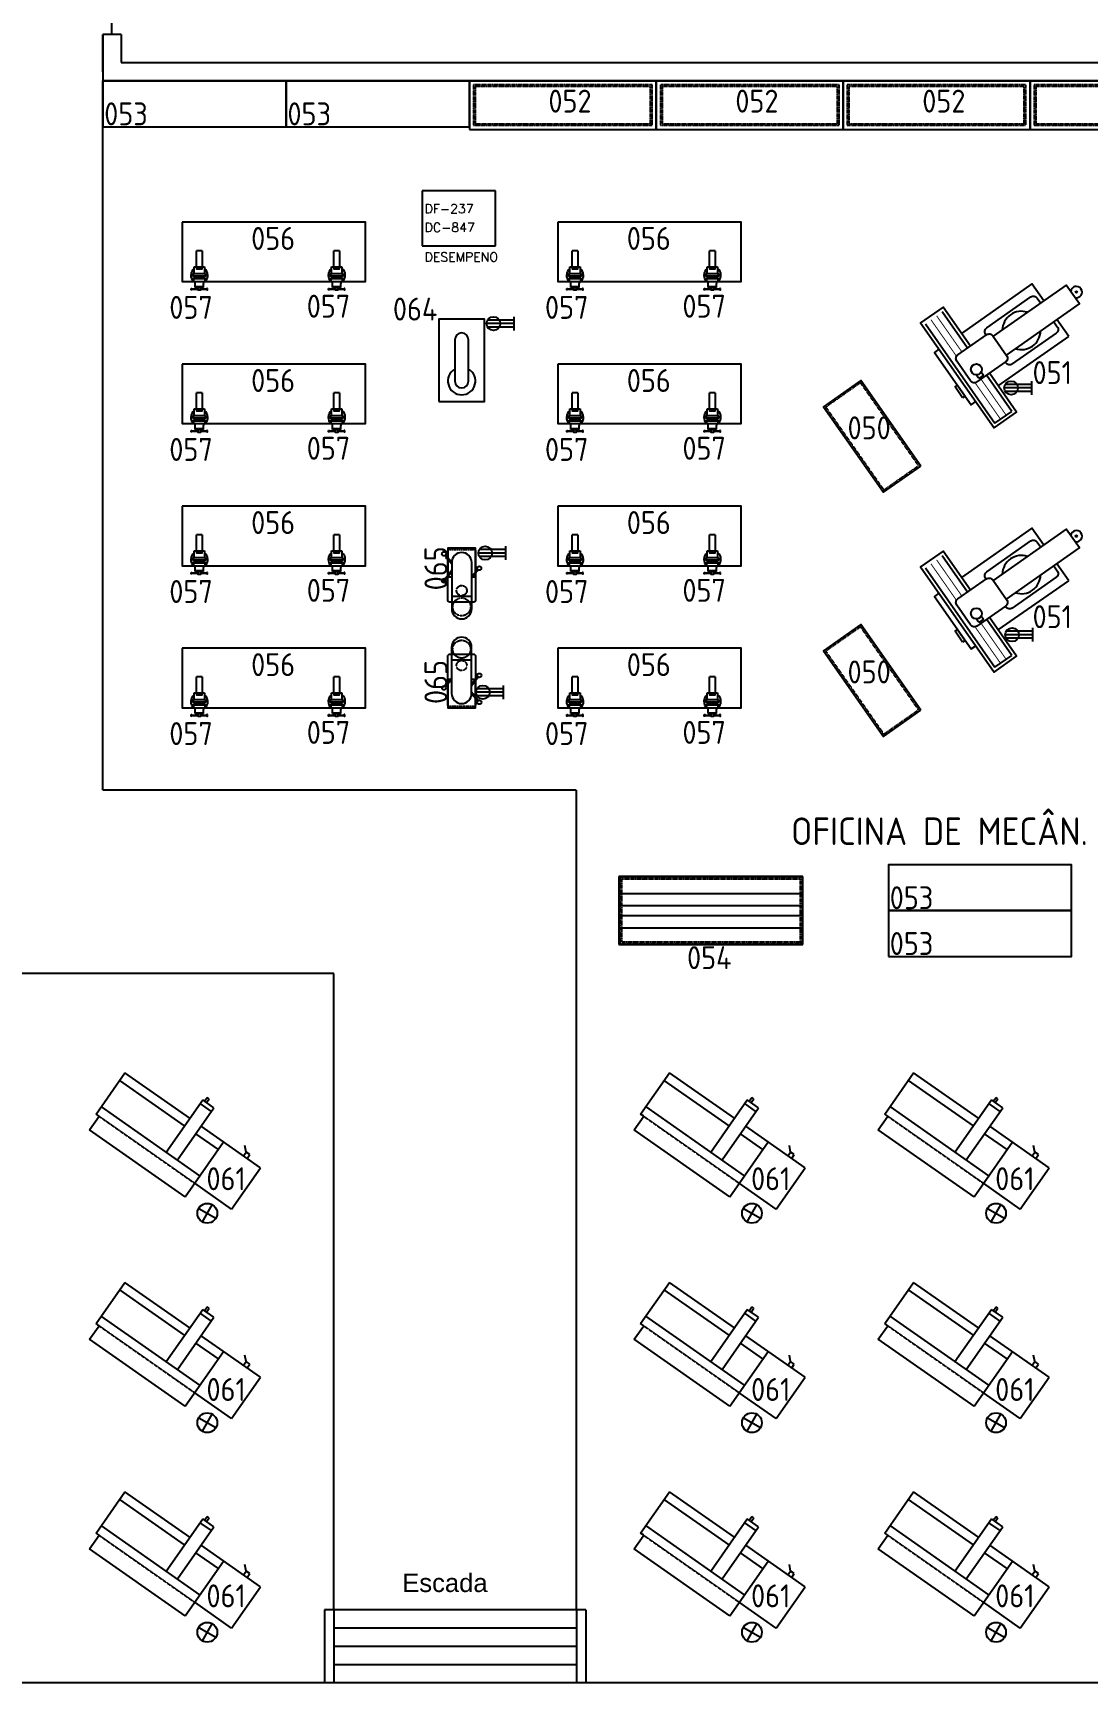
# Model space of a CAD drawing. Header units: millimetres. Extents: x 18768 to 1484868, y -11027 to 520152.
# Drawn here: x 218641 to 230145, y 147048 to 165051 of the extents above; entities that cross this region are included whole.
import ezdxf
from ezdxf.enums import TextEntityAlignment as Align

# ---------------------------------------------------------------- set-up
doc = ezdxf.new("R2010")
doc.units = ezdxf.units.MM
for name, pattern in [('DASHED', [0.75, 0.55, -0.2]), ('DIVIDE', [2.15, 1.5, -0.2, 0.05, -0.15, 0.05, -0.2]), ('HIDDEN2', [4.7625, 3.175, -1.5875])]:
    doc.linetypes.add(name, pattern=pattern)
for name, color, linetype in [('3-MAQUINAS', 5, 'Continuous'), ('8-TEXTO', 4, 'Continuous'), ('8-TEXTO-DETALHES', 6, 'Continuous'), ('L018-SIMBOLO1', 3, 'Continuous'), ('L025-CONTORNO', 7, 'Continuous'), ('L025-IMAGIN', 1, 'DIVIDE'), ('L025-TEXTO', 7, 'Continuous'), ('L025-TRACEJ', 140, 'DASHED'), ('L035-ARRANJO-ADQUIRIR', 102, 'Continuous'), ('L035-ARRANJO-EXISTENTE', 180, 'Continuous'), ('L035-ARRANJO-REMANEJADO', 200, 'Continuous'), ('L035-TEXTO', 40, 'Continuous'), ('PAREDES', 7, 'Continuous')]:
    doc.layers.add(name, color=color, linetype=linetype)
doc.styles.add('ISO-CP--18', font='isocp.shx', dxfattribs={"width": 0.75, "height": 180})
doc.styles.add('ISO-CP--25', font='isocp.shx', dxfattribs={"height": 250})
doc.styles.add('ISO-CP--35', font='isocp.shx', dxfattribs={"height": 350})
doc.styles.add('Itálico', font='italic.shx', dxfattribs={"height": 500})
doc.styles.add('ROMANS', font='romans', dxfattribs={"width": 0.8, "height": 300})
doc.styles.get("Standard").update_dxf_attribs({"font": 'arial.ttf'})

# ---------------------------------------------------------------- blocks, each defined once
blk = doc.blocks.new('BL_SENAI_id9330820390')
at = {"layer": 'L018-SIMBOLO1', "color": 0}
for p, q in [((-1100, 698), (-948, 546)), ((-948, 698), (-1100, 546))]:
    blk.add_line(p, q, dxfattribs=at)
blk.add_circle((-1024, 622), 108, dxfattribs=at)
at = {"layer": 'L025-TRACEJ', "color": 0}
blk.add_line((309, 1482), (-672, 668), dxfattribs=at)
at = {"layer": 'L035-ARRANJO-REMANEJADO', "color": 0}
for p, q in [((-787, 806), (194, 1621)), ((194, 1621), (309, 1482)), ((309, 1482), (340, 1508)), ((340, 1508), (691, 1085)), ((-608, 591), (404, 1431)), ((-38, 609), (627, 1162)), ((26, 532), (691, 1085)), ((-787, 806), (-321, 245)), ((-377, 783), (67, 248)), ((-262, 878), (182, 344)), ((-1049, 355), (-672, 668)), ((-698, -68), (-90, 436)), ((-384, 322), (-154, 513)), ((35, 286), (150, 382)), ((-1049, 355), (-698, -68)), ((67, 248), (182, 344)), ((144, 312), (176, 273)), ((163, 328), (195, 289)), ((176, 273), (195, 289)), ((-561, 45), (-529, 7)), ((-529, 7), (-491, 38)), ((-523, 77), (-491, 38)), ((-491, 38), (-420, 32))]:
    blk.add_line(p, q, dxfattribs=at)
at = {"layer": 'L025-TEXTO', "style": 'ISO-CP--25'}
blk.add_attdef('rmp_mt_codmaterial', (15, 15), '', height=40, dxfattribs=at)
at = {"layer": 'L025-TEXTO', "style": 'ISO-CP--25', "flags": 1}
for tag in ['rmp_mt_nomeunid', 'rmp_mt_potencia', 'rmp_mt_cod']:
    blk.add_attdef(tag, (15, 15), '', height=40, dxfattribs=at)
blk = doc.blocks.new('BL_SENAI_id9320240650')
at = {"layer": 'L035-ARRANJO-EXISTENTE', "color": 0}
blk.add_lwpolyline([(-595, 399), (-595, -251), (1405, -251), (1405, 399)], close=True, dxfattribs=at)
at = {"layer": 'L025-TEXTO', "style": 'ISO-CP--25'}
blk.add_attdef('rmp_mt_codmaterial', (15, 15), '', height=40, dxfattribs=at)
at = {"layer": 'L025-TEXTO', "style": 'ISO-CP--25', "flags": 1}
for tag in ['rmp_mt_nomeunid', 'rmp_mt_potencia', 'rmp_mt_cod']:
    blk.add_attdef(tag, (15, 15), '', height=40, dxfattribs=at)
blk = doc.blocks.new('BL_SENAI_id9320230770')
at = {"layer": 'L025-CONTORNO', "color": 0}
blk.add_lwpolyline([(-848, -169), (1192, -169), (1192, 361), (-848, 361)], close=True, dxfattribs=at)
at = {"layer": 'L025-CONTORNO', "color": 0, "linetype": 'HIDDEN2'}
for points in [[(-803, -124), (1147, -124), (1147, 316), (-803, 316)], [(-785, -106), (1129, -106), (1129, 298), (-785, 298)]]:
    blk.add_lwpolyline(points, close=True, dxfattribs=at)
at = {"layer": 'L025-TEXTO', "style": 'ISO-CP--25'}
blk.add_attdef('rmp_mt_codmaterial', (15, 15), '', height=40, dxfattribs=at)
at = {"layer": 'L025-TEXTO', "style": 'ISO-CP--25', "flags": 1}
for tag in ['rmp_mt_nomeunid', 'rmp_mt_potencia', 'rmp_mt_cod']:
    blk.add_attdef(tag, (15, 15), '', height=40, dxfattribs=at)
blk = doc.blocks.new('BL_SENAI_id9320230760')
at = {"layer": 'L025-TEXTO', "color": 0, "linetype": 'Continuous'}
for p, q in [((1037, 948), (-973, 948)), ((-973, 948), (-973, 208)), ((1037, 208), (1037, 948)), ((-973, 765), (1037, 765)), ((-973, 633), (1037, 633)), ((-973, 523), (1037, 523)), ((-973, 391), (1037, 391)), ((-973, 208), (1037, 208))]:
    blk.add_line(p, q, dxfattribs=at)
at = {"layer": 'L025-TEXTO', "color": 0, "linetype": 'HIDDEN2'}
for p, q in [((1027, 938), (-963, 938)), ((-963, 938), (-963, 218)), ((1009, 920), (-945, 920)), ((-945, 920), (-945, 236)), ((1009, 208), (1009, 920)), ((1027, 208), (1027, 938)), ((-963, 218), (1037, 218)), ((-945, 236), (1037, 236))]:
    blk.add_line(p, q, dxfattribs=at)
at = {"layer": 'L025-TEXTO', "linetype": 'Continuous', "style": 'ISO-CP--25'}
blk.add_attdef('rmp_mt_codmaterial', (15, 15), '', height=40, dxfattribs=at)
at = {"layer": 'L025-TEXTO', "linetype": 'Continuous', "style": 'ISO-CP--25', "flags": 1}
for tag in ['rmp_mt_nomeunid', 'rmp_mt_potencia', 'rmp_mt_cod']:
    blk.add_attdef(tag, (15, 15), '', height=40, dxfattribs=at)
blk = doc.blocks.new('BL_SENAI_id9320230820')
at = {"layer": 'L035-ARRANJO-EXISTENTE', "color": 0}
blk.add_lwpolyline([(-449, -183), (691, -183), (691, 317), (-449, 317)], close=True, dxfattribs=at)
at = {"layer": 'L035-ARRANJO-EXISTENTE', "color": 0, "linetype": 'HIDDEN2'}
blk.add_lwpolyline([(-431, -165), (673, -165), (673, 299), (-431, 299)], close=True, dxfattribs=at)
at = {"layer": 'L025-TEXTO', "style": 'ISO-CP--25'}
blk.add_attdef('rmp_mt_codmaterial', (15, 15), '', height=40, dxfattribs=at)
at = {"layer": 'L025-TEXTO', "style": 'ISO-CP--25', "flags": 1}
for tag in ['rmp_mt_nomeunid', 'rmp_mt_potencia', 'rmp_mt_cod']:
    blk.add_attdef(tag, (15, 15), '', height=40, dxfattribs=at)
blk = doc.blocks.new('BL_SENAI_id9310100290')
at = {"layer": 'L035-ARRANJO-EXISTENTE', "color": 0}
for p, q in [((-515, 200), (-515, 139)), ((-515, 200), (-340, 200)), ((-340, 112), (-340, 227)), ((-340, 227), (-272, 227)), ((-228, 233), (-238, 233)), ((-238, 219), (-238, 106)), ((-228, 106), (-228, 233)), ((-217, 106), (-217, 233)), ((-217, 233), (-207, 233)), ((-207, 219), (-207, 106)), ((-178, 144), (-178, 195)), ((-114, 214), (-159, 214)), ((-121, 214), (-121, 125)), ((-114, 214), (-114, 125)), ((-340, 139), (-515, 139)), ((-272, 112), (-340, 112)), ((-238, 106), (-228, 106)), ((-207, 106), (-217, 106)), ((-114, 125), (-159, 125))]:
    blk.add_line(p, q, dxfattribs=at)
for points in [[(-340, 143), (-340, 197), (-314, 197), (-314, 143)], [(-268, 233), (-238, 233), (-238, 106), (-268, 106)], [(-178, 233), (-207, 233), (-207, 106), (-178, 106)], [(-114, 156), (-114, 183), (-83, 183), (-83, 156)], [(-104, 259), (-104, 252), (-88, 252), (-88, 259)], [(-104, 80), (-104, 86), (-88, 86), (-88, 80)]]:
    blk.add_lwpolyline(points, close=True, dxfattribs=at)
for points in [[(-99, 183), (-99, 252), (-92, 252), (-92, 183)], [(-92, 156), (-92, 86), (-99, 86), (-99, 156)]]:
    blk.add_lwpolyline(points, dxfattribs=at)
for centre in [(-250, 248), (-250, 92)]:
    blk.add_circle(centre, 7.45, dxfattribs=at)
for centre, radius, start, end in [((-247, 170), 92.8, 41.7386, 141.8707), ((-272, 231), 4.33, 270, 0), ((-159, 233), 19, 180, 270), ((-247, 170), 92.8, 218.1293, 318.2614), ((-272, 108), 4.33, 0, 90), ((-159, 106), 19, 90, 180)]:
    blk.add_arc(centre, radius, start, end, dxfattribs=at)
at = {"layer": 'L025-TEXTO', "style": 'ISO-CP--25'}
blk.add_attdef('rmp_mt_codmaterial', (15, 15), '', height=40, dxfattribs=at)
at = {"layer": 'L025-TEXTO', "style": 'ISO-CP--25', "flags": 1}
for tag in ['rmp_mt_nomeunid', 'rmp_mt_potencia', 'rmp_mt_cod']:
    blk.add_attdef(tag, (15, 15), '', height=40, dxfattribs=at)
blk = doc.blocks.new('BL_SENAI_id9330820430')
at = {"layer": 'L035-ARRANJO-EXISTENTE', "color": 0}
for p, q in [((-695, 408), (-971, 803)), ((-1155, 673), (-395, -412)), ((410, 533), (281, 718)), ((-359, -5), (410, 533)), ((-572, 76), (-599, 116)), ((-519, 113), (-572, 76)), ((-545, 150), (-519, 113)), ((-211, -283), (-487, 112)), ((-395, -412), (-211, -283))]:
    blk.add_line(p, q, dxfattribs=at)
for points in [[(138, 922), (8, 1107), (-761, 568)], [(-271, 331), (527, 890), (383, 1095), (-415, 536)], [(-664, 430), (-962, 855), (-1207, 683), (-404, -464), (-159, -292), (-456, 133)], [(-1007, 396), (-1056, 361), (-655, -212), (-605, -177)]]:
    blk.add_lwpolyline(points, dxfattribs=at)
for points in [[(-491, 551), (-497, 560, -0.414214), (-484, 629), (-4, 966, -0.414214), (65, 953), (104, 899)], [(247, 694), (285, 639, -0.414214), (273, 570), (-207, 234, -0.414214), (-277, 246), (-283, 255)]]:
    blk.add_lwpolyline(points, format="xyb", dxfattribs=at)
at = {"layer": 'L035-ARRANJO-EXISTENTE', "color": 0, "const_width": 10}
for points in [[(-815, 318), (-1094, 717)], [(-756, 365), (-1032, 760)], [(-334, -369), (-613, 30)], [(-272, -326), (-548, 69)]]:
    blk.add_lwpolyline(points, dxfattribs=at)
at = {"layer": 'L035-ARRANJO-EXISTENTE', "color": 0}
blk.add_lwpolyline([(-662, 50), (-812, 265, -0.414214), (-800, 335), (-488, 553, -0.414214), (-418, 541), (-268, 326, -0.414214), (-280, 256), (-592, 38, -0.414214)], format="xyb", close=True, dxfattribs=at)
blk.add_lwpolyline([(-748, -136), (-831, -17), (-805, 2), (-721, -118)], close=True, dxfattribs=at)
for centre, radius in [((493, 1019), 9.04), ((-598, 175), 59.7)]:
    blk.add_circle(centre, radius, dxfattribs=at)
for centre, radius, start, end in [((493, 1019), 61.7, 255.737, 174.263), ((-106, 600), 209, 71.712, 178.288), ((-106, 600), 209, 251.712, 358.288)]:
    blk.add_arc(centre, radius, start, end, dxfattribs=at)
at = {"layer": 'L025-TEXTO', "style": 'ISO-CP--18'}
blk.add_attdef('rmp_mt_codmaterial', (15, 15), '', height=40, dxfattribs=at)
at = {"layer": 'L025-TEXTO', "style": 'ISO-CP--18', "flags": 1}
for tag in ['rmp_mt_nomeunid', 'rmp_mt_potencia', 'rmp_mt_cod']:
    blk.add_attdef(tag, (15, 15), '', height=40, dxfattribs=at)
blk = doc.blocks.new('BL_SENAI_id9320231060')
at = {"layer": 'L025-CONTORNO', "color": 0}
blk.add_lwpolyline([(0, 0), (2000, 0), (2000, 500), (0, 500)], close=True, dxfattribs=at)
at = {"layer": 'L025-TEXTO', "style": 'Itálico'}
blk.add_attdef('rmp_mt_codmaterial', (15, 15), '', height=40, dxfattribs=at)
at = {"layer": 'L025-TEXTO', "style": 'Itálico', "flags": 1}
for tag in ['rmp_mt_nomeunid', 'rmp_mt_potencia', 'rmp_mt_cod']:
    blk.add_attdef(tag, (15, 15), '', height=40, dxfattribs=at)
blk = doc.blocks.new('BL_SENAI_id9390100010')
at = {"layer": 'L035-ARRANJO-ADQUIRIR', "color": 0}
for p, q in [((-75, -77), (-75, 429)), ((142, -77), (142, 429)), ((142, 289), (-75, 289)), ((-148, 3), (-75, 94)), ((-143, -1), (-75, 74)), ((210, 106), (142, 24)), ((215, 101), (142, 3)), ((215, -154), (142, -63)), ((209, -158), (142, -83))]:
    blk.add_line(p, q, dxfattribs=at)
at = {"layer": 'L035-ARRANJO-ADQUIRIR', "color": 0, "linetype": 'DASHED'}
blk.add_line((164, -219), (-98, -219), dxfattribs=at)
at = {"layer": 'L035-ARRANJO-ADQUIRIR', "color": 0}
for points in [[(189, 229), (189, 326, 0.414214), (164, 351), (-98, 351, 0.414214), (-123, 326), (-123, 35)], [(-123, 21), (-123, -194, 0.178739), (-117, -210, 0.178739)], [(183, -210, 0.178739), (189, -194), (189, -136)]]:
    blk.add_lwpolyline(points, format="xyb", dxfattribs=at)
for points in [[(189, 81), (189, 229)], [(-88, 78), (-117, 78), (-117, 43)], [(-117, 28), (-117, -210), (-117, -232), (183, -232), (183, -129)], [(183, 74), (183, 78), (142, 78)], [(183, -114), (183, 58)], [(189, -122), (189, 66)]]:
    blk.add_lwpolyline(points, dxfattribs=at)
at = {"layer": 'L035-ARRANJO-ADQUIRIR', "color": 0, "linetype": 'DASHED'}
for points in [[(-117, -210, 0.219243), (-98, -219)], [(164, -219, 0.219243), (183, -210, 0.219243)]]:
    blk.add_lwpolyline(points, format="xyb", dxfattribs=at)
for centre, radius in [((33, 407), 97.5), ((33, 229), 55.8)]:
    blk.add_circle(centre, radius, dxfattribs=at)
at = {"layer": 'L035-ARRANJO-ADQUIRIR', "color": 0}
for centre in [(-159, -15), (226, 121), (226, -172)]:
    blk.add_circle(centre, 22, dxfattribs=at)
for centre, start, end in [((33, 429), 0, 180), ((33, -77), 180, 0)]:
    blk.add_arc(centre, 109, start, end, dxfattribs=at)
at = {"layer": 'L025-TEXTO', "style": 'ISO-CP--25'}
blk.add_attdef('rmp_mt_codmaterial', (15, 15), '', height=40, dxfattribs=at)
at = {"layer": 'L025-TEXTO', "style": 'ISO-CP--25', "flags": 1}
for tag in ['rmp_mt_nomeunid', 'rmp_mt_potencia', 'rmp_mt_cod']:
    blk.add_attdef(tag, (15, 15), '', height=40, dxfattribs=at)
blk = doc.blocks.new('BL_SENAI_id9330820370')
at = {"layer": 'L035-ARRANJO-EXISTENTE', "color": 0}
blk.add_lwpolyline([(0, 900), (-500, 900), (-500, 0), (0, 0)], close=True, dxfattribs=at)
blk.add_lwpolyline([(-325, 675), (-325, 225, 1), (-175, 225), (-175, 675, 1)], format="xyb", close=True, dxfattribs=at)
blk.add_arc((-250, 675), 150, 300, 240, dxfattribs=at)
at = {"layer": 'L025-TEXTO', "style": 'ISO-CP--25'}
blk.add_attdef('rmp_mt_codmaterial', (15, 15), '', height=40, dxfattribs=at)
at = {"layer": 'L025-TEXTO', "style": 'ISO-CP--25', "flags": 1}
for tag in ['rmp_mt_nomeunid', 'rmp_mt_potencia', 'rmp_mt_cod']:
    blk.add_attdef(tag, (15, 15), '', height=40, dxfattribs=at)

msp = doc.modelspace()

# ---------------------------------------------------------------- linework, layer by layer
msp.add_line((219403.279, 165028.486), (219403.279, 164528.486))
at = {"layer": '3-MAQUINAS', "ltscale": 0.01}
for p, q in [((223688.7, 163328.486), (222888.7, 163328.486)), ((222888.7, 163328.486), (222888.7, 162728.486)), ((223688.7, 162728.486), (223688.7, 163328.486)), ((222888.7, 162728.486), (223688.7, 162728.486))]:
    msp.add_line(p, q, dxfattribs=at)
at = {"layer": 'DEFPOINTS'}
for p, q in [((219503.279, 165033.486), (219503.279, 166613.486)), ((219603.279, 165033.486), (219403.279, 165033.486))]:
    msp.add_line(p, q, dxfattribs=at)
at = {"layer": 'L018-SIMBOLO1'}
for p, q in [((223891.314, 161879.534), (223591.314, 161879.534)), ((223891.314, 161917.034), (223601.362, 161917.034)), ((223891.314, 161842.034), (223601.362, 161842.034)), ((223891.314, 161804.534), (223891.314, 161954.534)), ((229540.812, 161177.775), (229240.812, 161177.775)), ((229540.812, 161215.275), (229250.86, 161215.275)), ((229540.812, 161140.275), (229250.86, 161140.275)), ((229540.812, 161102.775), (229540.812, 161252.775)), ((223801.865, 159376.954), (223501.865, 159376.954)), ((223801.865, 159414.454), (223511.914, 159414.454)), ((223801.865, 159339.454), (223511.914, 159339.454)), ((223801.865, 159301.954), (223801.865, 159451.954)), ((229551.81, 158485.323), (229251.81, 158485.323)), ((229551.81, 158522.823), (229261.858, 158522.823)), ((229551.81, 158447.823), (229261.858, 158447.823)), ((229551.81, 158410.323), (229551.81, 158560.323)), ((223776.309, 157895.03), (223486.357, 157895.03)), ((223776.309, 157782.53), (223776.309, 157932.53)), ((223776.309, 157857.53), (223476.309, 157857.53)), ((223776.309, 157820.03), (223486.357, 157820.03))]:
    msp.add_line(p, q, dxfattribs=at)
for centre in [(223666.314, 161879.534), (229315.812, 161177.775), (223576.865, 159376.954), (229326.81, 158485.323), (223551.309, 157857.53)]:
    msp.add_circle(centre, 75, dxfattribs=at)
at = {"layer": 'L025-IMAGIN'}
for p, q in [((219403.279, 156788.486), (219403.279, 164528.486)), ((224573.279, 156788.486), (219403.279, 156788.486)), ((224573.279, 147848.486), (224573.279, 156788.486)), ((221923.279, 154788.486), (187253.279, 154788.486)), ((221923.279, 147848.486), (221923.279, 154788.486))]:
    msp.add_line(p, q, dxfattribs=at)
at = {"layer": 'PAREDES', "ltscale": 0.01}
for p, q in [((219403.279, 164628.486), (219403.279, 165033.486)), ((219403.279, 164628.486), (219403.279, 164528.486)), ((219403.279, 164528.486), (220973.279, 164528.486))]:
    msp.add_line(p, q, dxfattribs=at)
at = {"layer": 'PAREDES'}
for p, q in [((219603.279, 165033.486), (219603.279, 164728.486)), ((219603.279, 164728.486), (242223.279, 164728.486)), ((219403.279, 164528.486), (221923.279, 164528.486)), ((221923.279, 164528.486), (242023.279, 164528.486)), ((221823.279, 147848.486), (221823.279, 147048.486)), ((224673.279, 147848.486), (221823.279, 147848.486)), ((221923.279, 147848.486), (221923.279, 147048.486)), ((224573.279, 147848.486), (224573.279, 147048.486)), ((224673.279, 147848.486), (224673.279, 147048.486)), ((224573.279, 147648.486), (221923.279, 147648.486)), ((224573.279, 147448.486), (221923.279, 147448.486)), ((224573.279, 147248.486), (221923.279, 147248.486)), ((222553.279, 147048.486), (187063.279, 147048.486)), ((222573.279, 147048.486), (187083.279, 147048.486)), ((224553.279, 147048.486), (221903.279, 147048.486)), ((224573.279, 147048.486), (221923.279, 147048.486)), ((242023.279, 147048.486), (224573.279, 147048.486))]:
    msp.add_line(p, q, dxfattribs=at)

# ---------------------------------------------------------------- block references
at = {"layer": 'L035-ARRANJO-ADQUIRIR'}
ref = msp.add_blockref('BL_SENAI_id9320231060', (219403.279, 164028.486), dxfattribs=at)
ref.add_attrib('rmp_mt_codmaterial', '053', (219418.279, 164043.486), dxfattribs={"layer": 'L025-TEXTO', "height": 250, "style": 'ISO-CP--25'})
ref = msp.add_blockref('BL_SENAI_id9320231060', (221403.279, 164028.486), dxfattribs=at)
ref.add_attrib('rmp_mt_codmaterial', '053', (221418.279, 164043.486), dxfattribs={"layer": 'L025-TEXTO', "height": 250, "style": 'ISO-CP--25'})
ref = msp.add_blockref('BL_SENAI_id9320230770', (224251.475, 164167.396), dxfattribs=at)
ref.add_attrib('rmp_mt_codmaterial', '052', (224266.475, 164182.396), dxfattribs={"layer": 'L025-TEXTO', "height": 250, "style": 'ISO-CP--25'})
ref = msp.add_blockref('BL_SENAI_id9320230770', (226291.475, 164167.396), dxfattribs=at)
ref.add_attrib('rmp_mt_codmaterial', '052', (226306.475, 164182.396), dxfattribs={"layer": 'L025-TEXTO', "height": 250, "style": 'ISO-CP--25'})
ref = msp.add_blockref('BL_SENAI_id9320230770', (228331.475, 164167.396), dxfattribs=at)
ref.add_attrib('rmp_mt_codmaterial', '052', (228346.475, 164182.396), dxfattribs={"layer": 'L025-TEXTO', "height": 250, "style": 'ISO-CP--25'})
ref = msp.add_blockref('BL_SENAI_id9320230770', (230371.475, 164167.396), dxfattribs=at)
ref.add_attrib('rmp_mt_codmaterial', '052', (230386.475, 164182.396), dxfattribs={"layer": 'L025-TEXTO', "height": 250, "style": 'ISO-CP--25'})
ref = msp.add_blockref('BL_SENAI_id9330820430', (229535.258, 161205.458), dxfattribs=at)
ref.add_attrib('rmp_mt_codmaterial', '051', (229550.258, 161220.458), dxfattribs={"layer": 'L025-TEXTO', "height": 250, "style": 'ISO-CP--18'})
ref = msp.add_blockref('BL_SENAI_id9330820370', (223069.581, 161928.486), dxfattribs=dict(at, rotation=180))
ref.add_attrib('rmp_mt_codmaterial', '064', dxfattribs={"layer": 'L025-TEXTO', "height": 250, "style": 'ISO-CP--25'}).set_placement((223054.581, 161913.486), align=Align.RIGHT)
ref = msp.add_blockref('BL_SENAI_id9320230820', (227923.797, 160589.002), dxfattribs=dict(at, rotation=125.0000000000284))
ref.add_attrib('rmp_mt_codmaterial', '050', dxfattribs={"layer": 'L025-TEXTO', "height": 250, "style": 'ISO-CP--25'}).set_placement((227766.798, 160617.682), align=Align.CENTER)
ref = msp.add_blockref('BL_SENAI_id9330820430', (229535.258, 158542.206), dxfattribs=at)
ref.add_attrib('rmp_mt_codmaterial', '051', (229550.258, 158557.206), dxfattribs={"layer": 'L025-TEXTO', "height": 250, "style": 'ISO-CP--18'})
ref = msp.add_blockref('BL_SENAI_id9390100010', (223352.833, 159196.4), dxfattribs=dict(at, rotation=180))
ref.add_attrib('rmp_mt_codmaterial', '065', dxfattribs={"layer": 'L025-TEXTO', "height": 250, "rotation": 90, "style": 'ISO-CP--25'}).set_placement((223163.581, 159209.663), align=Align.CENTER)
ref = msp.add_blockref('BL_SENAI_id9390100010', (223286.33, 157920.571), dxfattribs=at)
ref.add_attrib('rmp_mt_codmaterial', '065', dxfattribs={"layer": 'L025-TEXTO', "height": 250, "rotation": 90, "style": 'ISO-CP--25'}).set_placement((223163.581, 157969.663), align=Align.CENTER)
ref = msp.add_blockref('BL_SENAI_id9320230820', (227923.797, 157925.75), dxfattribs=dict(at, rotation=125.0000000000284))
ref.add_attrib('rmp_mt_codmaterial', '050', dxfattribs={"layer": 'L025-TEXTO', "height": 250, "style": 'ISO-CP--25'}).set_placement((227766.798, 157954.43), align=Align.CENTER)
ref = msp.add_blockref('BL_SENAI_id9320231060', (227976.388, 155476.003), dxfattribs=at)
ref.add_attrib('rmp_mt_codmaterial', '053', (227991.388, 155491.003), dxfattribs={"layer": 'L025-TEXTO', "height": 250, "style": 'ISO-CP--25'})
ref = msp.add_blockref('BL_SENAI_id9320230760', (226007.279, 154898.259), dxfattribs=at)
ref.add_attrib('rmp_mt_codmaterial', '054', dxfattribs={"layer": 'L025-TEXTO', "linetype": 'Continuous', "height": 250, "style": 'ISO-CP--25'}).set_placement((226022.279, 154837.147), align=Align.CENTER)
ref = msp.add_blockref('BL_SENAI_id9320231060', (227976.388, 154976.003), dxfattribs=at)
ref.add_attrib('rmp_mt_codmaterial', '053', (227991.388, 154991.003), dxfattribs={"layer": 'L025-TEXTO', "height": 250, "style": 'ISO-CP--25'})
ref = msp.add_blockref('BL_SENAI_id9330820390', (220873.4, 153325.5), dxfattribs=dict(at, rotation=105.2994058653653))
ref.add_attrib('rmp_mt_codmaterial', '061', dxfattribs={"layer": 'L025-TEXTO', "height": 250, "style": 'ISO-CP--25'}).set_placement((220748.853, 152425.04), align=Align.CENTER)
ref = msp.add_blockref('BL_SENAI_id9330820390', (220873.4, 151039.661), dxfattribs=dict(at, rotation=105.2994058653653))
ref.add_attrib('rmp_mt_codmaterial', '061', dxfattribs={"layer": 'L025-TEXTO', "height": 250, "style": 'ISO-CP--25'}).set_placement((220748.853, 150125.804), align=Align.CENTER)
ref = msp.add_blockref('BL_SENAI_id9330820390', (220873.4, 148753.821), dxfattribs=dict(at, rotation=105.2994058653653))
ref.add_attrib('rmp_mt_codmaterial', '061', dxfattribs={"layer": 'L025-TEXTO', "height": 250, "style": 'ISO-CP--25'}).set_placement((220748.853, 147874.147), align=Align.CENTER)
at = {"layer": 'L035-ARRANJO-EXISTENTE'}
ref = msp.add_blockref('BL_SENAI_id9320240650', (220864.952, 162589.406), dxfattribs=at)
ref.add_attrib('rmp_mt_codmaterial', '056', dxfattribs={"layer": 'L025-TEXTO', "height": 250, "style": 'ISO-CP--25'}).set_placement((221261.89, 162684.261), align=Align.CENTER)
ref = msp.add_blockref('BL_SENAI_id9320240650', (224964.952, 162589.406), dxfattribs=at)
ref.add_attrib('rmp_mt_codmaterial', '056', dxfattribs={"layer": 'L025-TEXTO', "height": 250, "style": 'ISO-CP--25'}).set_placement((225361.89, 162684.261), align=Align.CENTER)
ref = msp.add_blockref('BL_SENAI_id9310100290', (220286.519, 162160.348), dxfattribs=dict(at, rotation=270))
ref.add_attrib('rmp_mt_codmaterial', '057', dxfattribs={"layer": 'L025-TEXTO', "height": 250, "style": 'ISO-CP--25'}).set_placement((220366.05, 161931.863), align=Align.CENTER)
ref = msp.add_blockref('BL_SENAI_id9310100290', (221786.519, 162160.348), dxfattribs=dict(at, rotation=270))
ref.add_attrib('rmp_mt_codmaterial', '057', dxfattribs={"layer": 'L025-TEXTO', "height": 250, "style": 'ISO-CP--25'}).set_placement((221866.05, 161944.829), align=Align.CENTER)
ref = msp.add_blockref('BL_SENAI_id9310100290', (224386.519, 162160.348), dxfattribs=dict(at, rotation=270))
ref.add_attrib('rmp_mt_codmaterial', '057', dxfattribs={"layer": 'L025-TEXTO', "height": 250, "style": 'ISO-CP--25'}).set_placement((224466.05, 161931.863), align=Align.CENTER)
ref = msp.add_blockref('BL_SENAI_id9310100290', (225886.519, 162160.348), dxfattribs=dict(at, rotation=270))
ref.add_attrib('rmp_mt_codmaterial', '057', dxfattribs={"layer": 'L025-TEXTO', "height": 250, "style": 'ISO-CP--25'}).set_placement((225966.05, 161944.829), align=Align.CENTER)
ref = msp.add_blockref('BL_SENAI_id9320240650', (220864.952, 161039.406), dxfattribs=at)
ref.add_attrib('rmp_mt_codmaterial', '056', dxfattribs={"layer": 'L025-TEXTO', "height": 250, "style": 'ISO-CP--25'}).set_placement((221261.89, 161134.261), align=Align.CENTER)
ref = msp.add_blockref('BL_SENAI_id9320240650', (224964.952, 161039.406), dxfattribs=at)
ref.add_attrib('rmp_mt_codmaterial', '056', dxfattribs={"layer": 'L025-TEXTO', "height": 250, "style": 'ISO-CP--25'}).set_placement((225361.89, 161134.261), align=Align.CENTER)
ref = msp.add_blockref('BL_SENAI_id9310100290', (220286.519, 160610.348), dxfattribs=dict(at, rotation=270))
ref.add_attrib('rmp_mt_codmaterial', '057', dxfattribs={"layer": 'L025-TEXTO', "height": 250, "style": 'ISO-CP--25'}).set_placement((220366.05, 160381.863), align=Align.CENTER)
ref = msp.add_blockref('BL_SENAI_id9310100290', (221786.519, 160610.348), dxfattribs=dict(at, rotation=270))
ref.add_attrib('rmp_mt_codmaterial', '057', dxfattribs={"layer": 'L025-TEXTO', "height": 250, "style": 'ISO-CP--25'}).set_placement((221866.05, 160394.829), align=Align.CENTER)
ref = msp.add_blockref('BL_SENAI_id9310100290', (224386.519, 160610.348), dxfattribs=dict(at, rotation=270))
ref.add_attrib('rmp_mt_codmaterial', '057', dxfattribs={"layer": 'L025-TEXTO', "height": 250, "style": 'ISO-CP--25'}).set_placement((224466.05, 160381.863), align=Align.CENTER)
ref = msp.add_blockref('BL_SENAI_id9310100290', (225886.519, 160610.348), dxfattribs=dict(at, rotation=270))
ref.add_attrib('rmp_mt_codmaterial', '057', dxfattribs={"layer": 'L025-TEXTO', "height": 250, "style": 'ISO-CP--25'}).set_placement((225966.05, 160394.829), align=Align.CENTER)
ref = msp.add_blockref('BL_SENAI_id9320240650', (220864.952, 159489.406), dxfattribs=at)
ref.add_attrib('rmp_mt_codmaterial', '056', dxfattribs={"layer": 'L025-TEXTO', "height": 250, "style": 'ISO-CP--25'}).set_placement((221261.89, 159584.261), align=Align.CENTER)
ref = msp.add_blockref('BL_SENAI_id9320240650', (224964.952, 159489.406), dxfattribs=at)
ref.add_attrib('rmp_mt_codmaterial', '056', dxfattribs={"layer": 'L025-TEXTO', "height": 250, "style": 'ISO-CP--25'}).set_placement((225361.89, 159584.261), align=Align.CENTER)
ref = msp.add_blockref('BL_SENAI_id9310100290', (220286.519, 159060.348), dxfattribs=dict(at, rotation=270))
ref.add_attrib('rmp_mt_codmaterial', '057', dxfattribs={"layer": 'L025-TEXTO', "height": 250, "style": 'ISO-CP--25'}).set_placement((220366.05, 158831.863), align=Align.CENTER)
ref = msp.add_blockref('BL_SENAI_id9310100290', (221786.519, 159060.348), dxfattribs=dict(at, rotation=270))
ref.add_attrib('rmp_mt_codmaterial', '057', dxfattribs={"layer": 'L025-TEXTO', "height": 250, "style": 'ISO-CP--25'}).set_placement((221866.05, 158844.829), align=Align.CENTER)
ref = msp.add_blockref('BL_SENAI_id9310100290', (224386.519, 159060.348), dxfattribs=dict(at, rotation=270))
ref.add_attrib('rmp_mt_codmaterial', '057', dxfattribs={"layer": 'L025-TEXTO', "height": 250, "style": 'ISO-CP--25'}).set_placement((224466.05, 158831.863), align=Align.CENTER)
ref = msp.add_blockref('BL_SENAI_id9310100290', (225886.519, 159060.348), dxfattribs=dict(at, rotation=270))
ref.add_attrib('rmp_mt_codmaterial', '057', dxfattribs={"layer": 'L025-TEXTO', "height": 250, "style": 'ISO-CP--25'}).set_placement((225966.05, 158844.829), align=Align.CENTER)
ref = msp.add_blockref('BL_SENAI_id9320240650', (220864.952, 157939.406), dxfattribs=at)
ref.add_attrib('rmp_mt_codmaterial', '056', dxfattribs={"layer": 'L025-TEXTO', "height": 250, "style": 'ISO-CP--25'}).set_placement((221261.89, 158034.261), align=Align.CENTER)
ref = msp.add_blockref('BL_SENAI_id9320240650', (224964.952, 157939.406), dxfattribs=at)
ref.add_attrib('rmp_mt_codmaterial', '056', dxfattribs={"layer": 'L025-TEXTO', "height": 250, "style": 'ISO-CP--25'}).set_placement((225361.89, 158034.261), align=Align.CENTER)
ref = msp.add_blockref('BL_SENAI_id9310100290', (220286.519, 157510.348), dxfattribs=dict(at, rotation=270))
ref.add_attrib('rmp_mt_codmaterial', '057', dxfattribs={"layer": 'L025-TEXTO', "height": 250, "style": 'ISO-CP--25'}).set_placement((220366.05, 157281.863), align=Align.CENTER)
ref = msp.add_blockref('BL_SENAI_id9310100290', (221786.519, 157510.348), dxfattribs=dict(at, rotation=270))
ref.add_attrib('rmp_mt_codmaterial', '057', dxfattribs={"layer": 'L025-TEXTO', "height": 250, "style": 'ISO-CP--25'}).set_placement((221866.05, 157294.829), align=Align.CENTER)
ref = msp.add_blockref('BL_SENAI_id9310100290', (224386.519, 157510.348), dxfattribs=dict(at, rotation=270))
ref.add_attrib('rmp_mt_codmaterial', '057', dxfattribs={"layer": 'L025-TEXTO', "height": 250, "style": 'ISO-CP--25'}).set_placement((224466.05, 157281.863), align=Align.CENTER)
ref = msp.add_blockref('BL_SENAI_id9310100290', (225886.519, 157510.348), dxfattribs=dict(at, rotation=270))
ref.add_attrib('rmp_mt_codmaterial', '057', dxfattribs={"layer": 'L025-TEXTO', "height": 250, "style": 'ISO-CP--25'}).set_placement((225966.05, 157294.829), align=Align.CENTER)
ref = msp.add_blockref('BL_SENAI_id9330820390', (226817, 153325.5), dxfattribs=dict(at, rotation=105.2994058656268))
ref.add_attrib('rmp_mt_codmaterial', '061', dxfattribs={"layer": 'L025-TEXTO', "height": 250, "style": 'ISO-CP--25'}).set_placement((226692.453, 152425.04), align=Align.CENTER)
ref = msp.add_blockref('BL_SENAI_id9330820390', (229481.514, 153325.5), dxfattribs=dict(at, rotation=105.2994058656268))
ref.add_attrib('rmp_mt_codmaterial', '061', dxfattribs={"layer": 'L025-TEXTO', "height": 250, "style": 'ISO-CP--25'}).set_placement((229356.967, 152425.04), align=Align.CENTER)
ref = msp.add_blockref('BL_SENAI_id9330820390', (226817, 151039.661), dxfattribs=dict(at, rotation=105.2994058656268))
ref.add_attrib('rmp_mt_codmaterial', '061', dxfattribs={"layer": 'L025-TEXTO', "height": 250, "style": 'ISO-CP--25'}).set_placement((226692.453, 150125.804), align=Align.CENTER)
ref = msp.add_blockref('BL_SENAI_id9330820390', (229481.514, 151039.661), dxfattribs=dict(at, rotation=105.2994058656268))
ref.add_attrib('rmp_mt_codmaterial', '061', dxfattribs={"layer": 'L025-TEXTO', "height": 250, "style": 'ISO-CP--25'}).set_placement((229356.967, 150125.804), align=Align.CENTER)
ref = msp.add_blockref('BL_SENAI_id9330820390', (226817, 148753.821), dxfattribs=dict(at, rotation=105.2994058656268))
ref.add_attrib('rmp_mt_codmaterial', '061', dxfattribs={"layer": 'L025-TEXTO', "height": 250, "style": 'ISO-CP--25'}).set_placement((226692.453, 147874.147), align=Align.CENTER)
ref = msp.add_blockref('BL_SENAI_id9330820390', (229481.514, 148753.821), dxfattribs=dict(at, rotation=105.2994058656268))
ref.add_attrib('rmp_mt_codmaterial', '061', dxfattribs={"layer": 'L025-TEXTO', "height": 250, "style": 'ISO-CP--25'}).set_placement((229356.967, 147874.147), align=Align.CENTER)

# ---------------------------------------------------------------- texts
at = {"layer": '8-TEXTO'}
msp.add_text('Escada', height=200, dxfattribs=at).set_placement((222670.862, 148041.011))
at = {"layer": '8-TEXTO-DETALHES', "linetype": 'Continuous', "style": 'ROMANS'}
msp.add_text('DF-237', height=100, dxfattribs=at).set_placement((222915.087, 163083.563))
at = {"layer": '8-TEXTO-DETALHES', "style": 'ROMANS'}
for s, p in [('DC-847', (222915.087, 162879.582)), ('DESEMPENO', (222915.087, 162556.884))]:
    msp.add_text(s, height=100, dxfattribs=at).set_placement(p)
at = {"layer": 'L035-TEXTO', "insert": (229764.474, 156991.561), "char_height": 300, "width": 8756.13, "attachment_point": 2, "style": 'ISO-CP--35'}
msp.add_mtext('\\POFICINA DE MECÂN. DE USINAGEM', dxfattribs=at)

doc.saveas('drawing.dxf')
